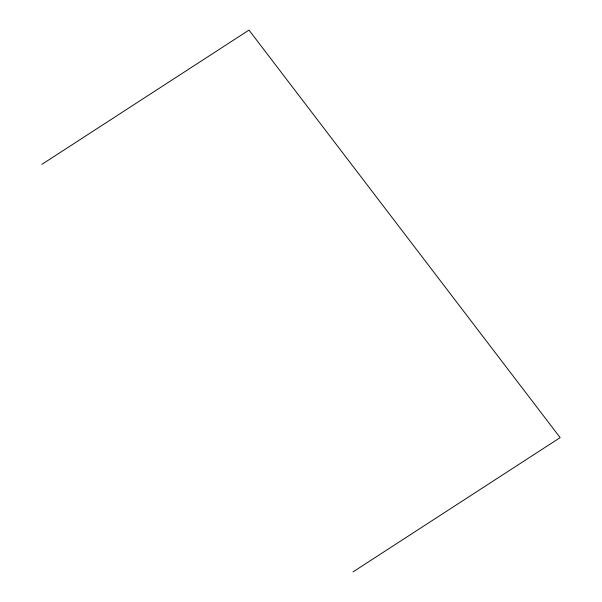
<?xml version="1.0" encoding="UTF-8"?>
<svg xmlns="http://www.w3.org/2000/svg" width="602" height="602" viewBox="0 0 602 602"><rect width="100%" height="100%" fill="white"/><g stroke="black" fill="none" stroke-linecap="round" stroke-linejoin="round"><path stroke-width="0.9" d="M41.854 164.376L248.987 30.1L560.146 437.624L353.013 571.9"/></g></svg>
